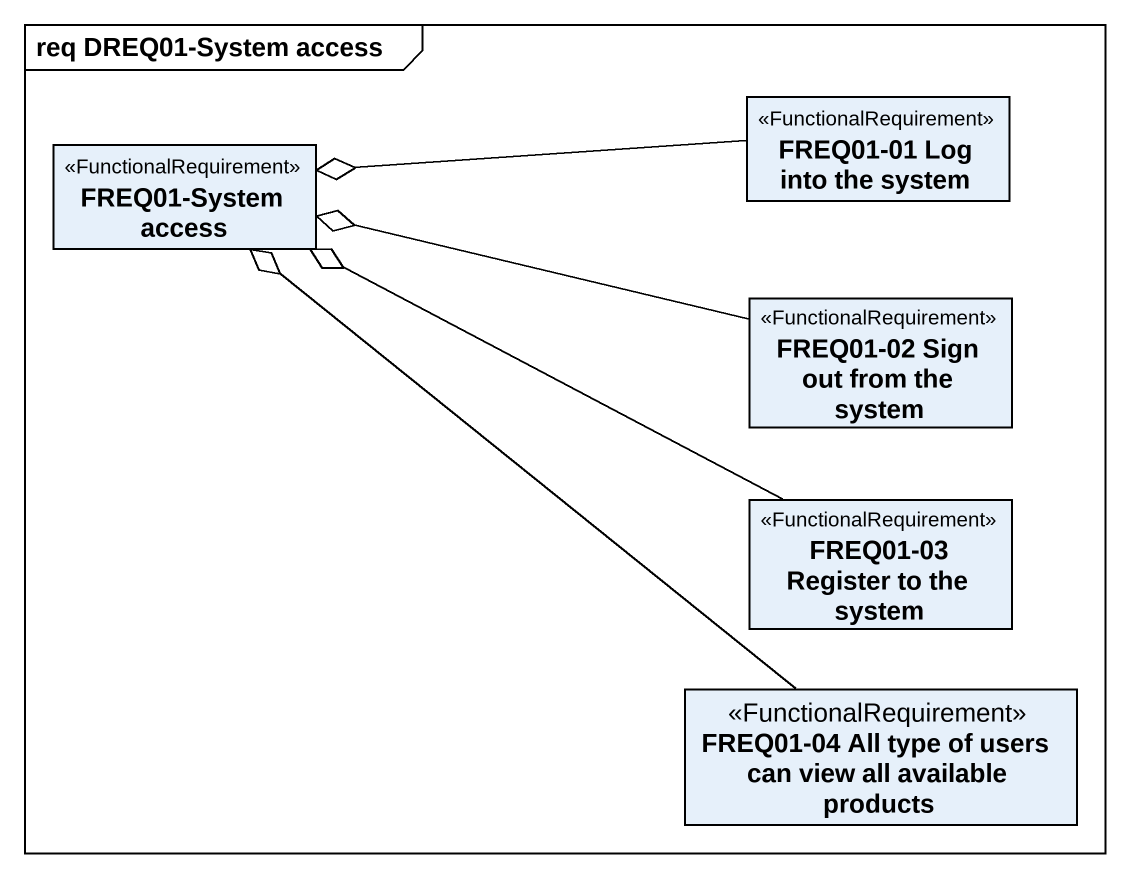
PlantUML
@startuml
mainframe req DREQ01-System access
hide circle
hide empty members
class "FREQ01-System access" as FREQ01_System_access <<FunctionalRequirement>>
class "FREQ01-01 Log into the system" as FREQ01_01_Log_into_the <<FunctionalRequirement>>
class "FREQ01-02 Sign out from the system" as FREQ01_02_Sign_out_from_the <<FunctionalRequirement>>
class "FREQ01-03 Register to the system" as FREQ01_03_Register_to_the <<FunctionalRequirement>>
class "FREQ01-04 All type of users can view all available products" as FREQ01_04_All_type_of_users <<FunctionalRequirement>>
FREQ01_01_Log_into_the -left-o FREQ01_System_access
FREQ01_02_Sign_out_from_the -left-o FREQ01_System_access
FREQ01_03_Register_to_the -left-o FREQ01_System_access
FREQ01_04_All_type_of_users -up-o FREQ01_System_access
@enduml
